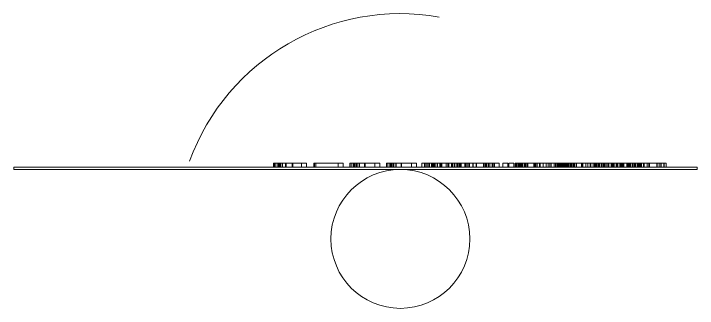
# Model space of a CAD drawing. Header units: metres. Extents: x -55 to 260, y -121 to 64.
# Drawn here: x 193.6757 to 193.9805, y 19.7126 to 19.8441 of the extents above; entities that cross this region are included whole.
import ezdxf

# ---------------------------------------------------------------- set-up
doc = ezdxf.new("R2010")
doc.units = ezdxf.units.M
doc.layers.add('0-1', color=7, linetype='Continuous', lineweight=5)
doc.layers.add('45ESTAC-1', color=253, linetype='Continuous', lineweight=5)

# ---------------------------------------------------------------- blocks, each defined once
blk = doc.blocks.new('Sign - SpeedLimit_Handicap - Handicap-V280-A1 _ A700')
at = {"layer": '45ESTAC-1'}
for p, q in [((1.5226, 0.26903), (1.5226, 0.26803)), ((1.5526, 0.26903), (1.5226, 0.26903)), ((1.5526, 0.26903), (1.5226, 0.26903)), ((1.5526, 0.26903), (1.7974, 0.26903)), ((1.8274, 0.26903), (1.7974, 0.26903)), ((1.8274, 0.26903), (1.7974, 0.26903)), ((1.8274, 0.26803), (1.8274, 0.26903)), ((1.5226, 0.26803), (1.5526, 0.26803)), ((1.5226, 0.26803), (1.5526, 0.26803)), ((1.55012, 0.26803), (1.5353, 0.26803)), ((1.55012, 0.26803), (1.5353, 0.26803)), ((1.53653, 0.26803), (1.53889, 0.26803)), ((1.53754, 0.26803), (1.53653, 0.26803)), ((1.53653, 0.26623), (1.53653, 0.26803)), ((1.53653, 0.26623), (1.53754, 0.26623)), ((1.53889, 0.26623), (1.53653, 0.26623)), ((1.53736, 0.26803), (1.54392, 0.26803)), ((1.53957, 0.26803), (1.53736, 0.26803)), ((1.53736, 0.26623), (1.53736, 0.26803)), ((1.53736, 0.26803), (1.53736, 0.26623)), ((1.53736, 0.26803), (1.54926, 0.26803)), ((1.53957, 0.26803), (1.53736, 0.26803)), ((1.53736, 0.26623), (1.53736, 0.26803)), ((1.53736, 0.26803), (1.53736, 0.26623)), ((1.53736, 0.26803), (1.53957, 0.26803)), ((1.53957, 0.26803), (1.53736, 0.26803)), ((1.53736, 0.26623), (1.53736, 0.26803)), ((1.53736, 0.26803), (1.53736, 0.26623)), ((1.53736, 0.26623), (1.53957, 0.26623)), ((1.54392, 0.26623), (1.53736, 0.26623)), ((1.53736, 0.26623), (1.53957, 0.26623)), ((1.54926, 0.26623), (1.53736, 0.26623)), ((1.53736, 0.26623), (1.53957, 0.26623)), ((1.53957, 0.26623), (1.53736, 0.26623)), ((1.54052, 0.26803), (1.53754, 0.26803)), ((1.53754, 0.26803), (1.53754, 0.26623)), ((1.53754, 0.26623), (1.54052, 0.26623)), ((1.53874, 0.26803), (1.54051, 0.26803)), ((1.54059, 0.26803), (1.53874, 0.26803)), ((1.53874, 0.26623), (1.53874, 0.26803)), ((1.53874, 0.26623), (1.54059, 0.26623)), ((1.54051, 0.26623), (1.53874, 0.26623)), ((1.53889, 0.26803), (1.54499, 0.26803)), ((1.53889, 0.26803), (1.53889, 0.26623)), ((1.54499, 0.26623), (1.53889, 0.26623)), ((1.54408, 0.26803), (1.53957, 0.26803)), ((1.53957, 0.26803), (1.54421, 0.26803)), ((1.54415, 0.26803), (1.53957, 0.26803)), ((1.53957, 0.26803), (1.53957, 0.26623)), ((1.53957, 0.26803), (1.53957, 0.26623)), ((1.53957, 0.26623), (1.53957, 0.26803)), ((1.53957, 0.26803), (1.53957, 0.26623)), ((1.54926, 0.26803), (1.53957, 0.26803)), ((1.53957, 0.26803), (1.54788, 0.26803)), ((1.54788, 0.26803), (1.53957, 0.26803)), ((1.53957, 0.26803), (1.53957, 0.26623)), ((1.53957, 0.26803), (1.53957, 0.26623)), ((1.53957, 0.26803), (1.53957, 0.26623)), ((1.53957, 0.26803), (1.53957, 0.26623)), ((1.53957, 0.26803), (1.54899, 0.26803)), ((1.54899, 0.26803), (1.53957, 0.26803)), ((1.53957, 0.26803), (1.53957, 0.26623)), ((1.53957, 0.26803), (1.53957, 0.26623)), ((1.53957, 0.26803), (1.53957, 0.26623)), ((1.53957, 0.26803), (1.53957, 0.26623)), ((1.53957, 0.26623), (1.54408, 0.26623)), ((1.53957, 0.26623), (1.54415, 0.26623)), ((1.54421, 0.26623), (1.53957, 0.26623)), ((1.53957, 0.26623), (1.54788, 0.26623)), ((1.54788, 0.26623), (1.53957, 0.26623)), ((1.53957, 0.26623), (1.54926, 0.26623)), ((1.53957, 0.26623), (1.54899, 0.26623)), ((1.54899, 0.26623), (1.53957, 0.26623)), ((1.54051, 0.26803), (1.54496, 0.26803)), ((1.54051, 0.26803), (1.54051, 0.26623)), ((1.54496, 0.26623), (1.54051, 0.26623)), ((1.54497, 0.26803), (1.54052, 0.26803)), ((1.54052, 0.26803), (1.54052, 0.26623)), ((1.54052, 0.26623), (1.54497, 0.26623)), ((1.545, 0.26803), (1.54059, 0.26803)), ((1.54059, 0.26803), (1.54059, 0.26623)), ((1.54059, 0.26623), (1.545, 0.26623)), ((1.54392, 0.26803), (1.54657, 0.26803)), ((1.54392, 0.26803), (1.54392, 0.26623)), ((1.54657, 0.26623), (1.54392, 0.26623)), ((1.54922, 0.26803), (1.54408, 0.26803)), ((1.54408, 0.26803), (1.54408, 0.26623)), ((1.54408, 0.26623), (1.54922, 0.26623)), ((1.54637, 0.26803), (1.54415, 0.26803)), ((1.54415, 0.26803), (1.54415, 0.26623)), ((1.54415, 0.26623), (1.54637, 0.26623)), ((1.54421, 0.26803), (1.54747, 0.26803)), ((1.54421, 0.26803), (1.54421, 0.26623)), ((1.54747, 0.26623), (1.54421, 0.26623)), ((1.54496, 0.26803), (1.54944, 0.26803)), ((1.54496, 0.26803), (1.54496, 0.26623)), ((1.54944, 0.26623), (1.54496, 0.26623)), ((1.54926, 0.26803), (1.54497, 0.26803)), ((1.54497, 0.26803), (1.54497, 0.26623)), ((1.54497, 0.26623), (1.54926, 0.26623)), ((1.54499, 0.26803), (1.54939, 0.26803)), ((1.54499, 0.26803), (1.54499, 0.26623)), ((1.54939, 0.26623), (1.54499, 0.26623)), ((1.54825, 0.26803), (1.545, 0.26803)), ((1.545, 0.26803), (1.545, 0.26623)), ((1.545, 0.26623), (1.54825, 0.26623)), ((1.54786, 0.26803), (1.54637, 0.26803)), ((1.54637, 0.26803), (1.54637, 0.26623)), ((1.54637, 0.26623), (1.54786, 0.26623)), ((1.54657, 0.26803), (1.54873, 0.26803)), ((1.54657, 0.26803), (1.54657, 0.26623)), ((1.54873, 0.26623), (1.54657, 0.26623)), ((1.54747, 0.26803), (1.54843, 0.26803)), ((1.54747, 0.26803), (1.54747, 0.26623)), ((1.54843, 0.26623), (1.54747, 0.26623)), ((1.54843, 0.26803), (1.54786, 0.26803)), ((1.54786, 0.26803), (1.54786, 0.26623)), ((1.54786, 0.26623), (1.54843, 0.26623)), ((1.54788, 0.26803), (1.54788, 0.26623)), ((1.54788, 0.26803), (1.54788, 0.26623)), ((1.55045, 0.26803), (1.54825, 0.26803)), ((1.54825, 0.26803), (1.54825, 0.26623)), ((1.54825, 0.26623), (1.55045, 0.26623)), ((1.54843, 0.26803), (1.54843, 0.26623)), ((1.54873, 0.26803), (1.55012, 0.26803)), ((1.54873, 0.26803), (1.54873, 0.26623)), ((1.55012, 0.26623), (1.54873, 0.26623)), ((1.54899, 0.26803), (1.5512, 0.26803)), ((1.5512, 0.26803), (1.54899, 0.26803)), ((1.54899, 0.26803), (1.54899, 0.26623)), ((1.54899, 0.26803), (1.54899, 0.26623)), ((1.54899, 0.26803), (1.54899, 0.26623)), ((1.54899, 0.26803), (1.54899, 0.26623)), ((1.54899, 0.26623), (1.5512, 0.26623)), ((1.5512, 0.26623), (1.54899, 0.26623)), ((1.55065, 0.26803), (1.54922, 0.26803)), ((1.54922, 0.26803), (1.54922, 0.26623)), ((1.54922, 0.26623), (1.55065, 0.26623)), ((1.54926, 0.26803), (1.54926, 0.26623)), ((1.54926, 0.26803), (1.54926, 0.26623)), ((1.55233, 0.26803), (1.54926, 0.26803)), ((1.54926, 0.26803), (1.54926, 0.26623)), ((1.54926, 0.26623), (1.55233, 0.26623)), ((1.54939, 0.26803), (1.55239, 0.26803)), ((1.54939, 0.26803), (1.54939, 0.26623)), ((1.55239, 0.26623), (1.54939, 0.26623)), ((1.54944, 0.26803), (1.5512, 0.26803)), ((1.54944, 0.26803), (1.54944, 0.26623)), ((1.5512, 0.26623), (1.54944, 0.26623)), ((1.55012, 0.26803), (1.55065, 0.26803)), ((1.55012, 0.26803), (1.55012, 0.26623)), ((1.55065, 0.26623), (1.55012, 0.26623)), ((1.5512, 0.26803), (1.55045, 0.26803)), ((1.55045, 0.26803), (1.55045, 0.26623)), ((1.55045, 0.26623), (1.5512, 0.26623)), ((1.55065, 0.26803), (1.55065, 0.26623)), ((1.5512, 0.26803), (1.5512, 0.26623)), ((1.5512, 0.26803), (1.5512, 0.26623)), ((1.5512, 0.26803), (1.5512, 0.26623)), ((1.55249, 0.26803), (1.55148, 0.26803)), ((1.55148, 0.26623), (1.55148, 0.26803)), ((1.55148, 0.26623), (1.55249, 0.26623)), ((1.55384, 0.26623), (1.55148, 0.26623)), ((1.55163, 0.26623), (1.55163, 0.26803)), ((1.55163, 0.26623), (1.55397, 0.26623)), ((1.55871, 0.26623), (1.55163, 0.26623)), ((1.55233, 0.26803), (1.55233, 0.26623)), ((1.55233, 0.26623), (1.55342, 0.26623)), ((1.55239, 0.26803), (1.55239, 0.26623)), ((1.55342, 0.26623), (1.55239, 0.26623)), ((1.55249, 0.26803), (1.55249, 0.26623)), ((1.55249, 0.26623), (1.55547, 0.26623)), ((1.7974, 0.26803), (1.5526, 0.26803)), ((1.55302, 0.26623), (1.55302, 0.26803)), ((1.55302, 0.26623), (1.55536, 0.26623)), ((1.56009, 0.26623), (1.55302, 0.26623)), ((1.55342, 0.26803), (1.55342, 0.26623)), ((1.5537, 0.26623), (1.5537, 0.26803)), ((1.5537, 0.26623), (1.55554, 0.26623)), ((1.55547, 0.26623), (1.5537, 0.26623)), ((1.55384, 0.26803), (1.55384, 0.26623)), ((1.55994, 0.26623), (1.55384, 0.26623)), ((1.55397, 0.26803), (1.55397, 0.26623)), ((1.55397, 0.26623), (1.556, 0.26623)), ((1.55536, 0.26803), (1.55536, 0.26623)), ((1.55536, 0.26623), (1.55738, 0.26623)), ((1.55547, 0.26803), (1.55547, 0.26623)), ((1.55547, 0.26803), (1.55547, 0.26623)), ((1.55547, 0.26623), (1.55993, 0.26623)), ((1.55991, 0.26623), (1.55547, 0.26623)), ((1.55554, 0.26803), (1.55554, 0.26623)), ((1.55554, 0.26623), (1.55995, 0.26623)), ((1.556, 0.26803), (1.556, 0.26623)), ((1.556, 0.26623), (1.5633, 0.26623)), ((1.55646, 0.26623), (1.55646, 0.26803)), ((1.55646, 0.26803), (1.55646, 0.26623)), ((1.55646, 0.26623), (1.55868, 0.26623)), ((1.55884, 0.26623), (1.55646, 0.26623)), ((1.55681, 0.26623), (1.55681, 0.26803)), ((1.55681, 0.26623), (1.55855, 0.26623)), ((1.56249, 0.26623), (1.55681, 0.26623)), ((1.55738, 0.26803), (1.55738, 0.26623)), ((1.55738, 0.26623), (1.56468, 0.26623)), ((1.5582, 0.26623), (1.5582, 0.26803)), ((1.5582, 0.26623), (1.55993, 0.26623)), ((1.56387, 0.26623), (1.5582, 0.26623)), ((1.55855, 0.26623), (1.55965, 0.26623)), ((1.55868, 0.26803), (1.55868, 0.26623)), ((1.55868, 0.26803), (1.55868, 0.26623)), ((1.55868, 0.26623), (1.56794, 0.26623)), ((1.55871, 0.26803), (1.55871, 0.26623)), ((1.56059, 0.26623), (1.55871, 0.26623)), ((1.55884, 0.26803), (1.55884, 0.26623)), ((1.5681, 0.26623), (1.55884, 0.26623)), ((1.55965, 0.26803), (1.55965, 0.26623)), ((1.55965, 0.26623), (1.56089, 0.26623)), ((1.55991, 0.26803), (1.55991, 0.26623)), ((1.5644, 0.26623), (1.55991, 0.26623)), ((1.55993, 0.26803), (1.55993, 0.26623)), ((1.55993, 0.26623), (1.56422, 0.26623)), ((1.55993, 0.26623), (1.56103, 0.26623)), ((1.55994, 0.26803), (1.55994, 0.26623)), ((1.56435, 0.26623), (1.55994, 0.26623)), ((1.55995, 0.26803), (1.55995, 0.26623)), ((1.55995, 0.26623), (1.5632, 0.26623)), ((1.56009, 0.26803), (1.56009, 0.26623)), ((1.56198, 0.26623), (1.56009, 0.26623)), ((1.56059, 0.26803), (1.56059, 0.26623)), ((1.56767, 0.26623), (1.56059, 0.26623)), ((1.56089, 0.26623), (1.56249, 0.26623)), ((1.56103, 0.26803), (1.56103, 0.26623)), ((1.56103, 0.26623), (1.56228, 0.26623)), ((1.56198, 0.26803), (1.56198, 0.26623)), ((1.56905, 0.26623), (1.56198, 0.26623)), ((1.56228, 0.26623), (1.56387, 0.26623)), ((1.56249, 0.26803), (1.56249, 0.26623)), ((1.5632, 0.26803), (1.5632, 0.26623)), ((1.5632, 0.26623), (1.5654, 0.26623)), ((1.5633, 0.26803), (1.5633, 0.26623)), ((1.5633, 0.26623), (1.56533, 0.26623)), ((1.56387, 0.26803), (1.56387, 0.26623)), ((1.56422, 0.26803), (1.56422, 0.26623)), ((1.56422, 0.26623), (1.56729, 0.26623)), ((1.56435, 0.26803), (1.56435, 0.26623)), ((1.56734, 0.26623), (1.56435, 0.26623)), ((1.5644, 0.26803), (1.5644, 0.26623)), ((1.56616, 0.26623), (1.5644, 0.26623)), ((1.56468, 0.26803), (1.56468, 0.26623)), ((1.56468, 0.26623), (1.56671, 0.26623)), ((1.56533, 0.26803), (1.56533, 0.26623)), ((1.56533, 0.26623), (1.56767, 0.26623)), ((1.5654, 0.26803), (1.5654, 0.26623)), ((1.5654, 0.26623), (1.56616, 0.26623)), ((1.56616, 0.26803), (1.56616, 0.26623)), ((1.56671, 0.26803), (1.56671, 0.26623)), ((1.56671, 0.26623), (1.56905, 0.26623)), ((1.56729, 0.26803), (1.56729, 0.26623)), ((1.56729, 0.26623), (1.56837, 0.26623)), ((1.56734, 0.26803), (1.56734, 0.26623)), ((1.56837, 0.26623), (1.56734, 0.26623)), ((1.56767, 0.26803), (1.56767, 0.26623)), ((1.56794, 0.26803), (1.56794, 0.26623)), ((1.56794, 0.26623), (1.57031, 0.26623)), ((1.5681, 0.26803), (1.5681, 0.26623)), ((1.5681, 0.26803), (1.5681, 0.26623)), ((1.57031, 0.26623), (1.5681, 0.26623)), ((1.56837, 0.26803), (1.56837, 0.26623)), ((1.56905, 0.26803), (1.56905, 0.26623)), ((1.57003, 0.26623), (1.57003, 0.26803)), ((1.57003, 0.26803), (1.57003, 0.26623)), ((1.57003, 0.26623), (1.57225, 0.26623)), ((1.57767, 0.26623), (1.57003, 0.26623)), ((1.57031, 0.26803), (1.57031, 0.26623)), ((1.57031, 0.26803), (1.57031, 0.26623)), ((1.57142, 0.26623), (1.57142, 0.26803)), ((1.57142, 0.26803), (1.57142, 0.26623)), ((1.57142, 0.26623), (1.57142, 0.26803)), ((1.57142, 0.26803), (1.57142, 0.26623)), ((1.57142, 0.26623), (1.57363, 0.26623)), ((1.57906, 0.26623), (1.57142, 0.26623)), ((1.57142, 0.26623), (1.57363, 0.26623)), ((1.57379, 0.26623), (1.57142, 0.26623)), ((1.57225, 0.26803), (1.57225, 0.26623)), ((1.57225, 0.26803), (1.57225, 0.26623)), ((1.57225, 0.26623), (1.57225, 0.26803)), ((1.57225, 0.26803), (1.57225, 0.26623)), ((1.57225, 0.26623), (1.57726, 0.26623)), ((1.57225, 0.26623), (1.57777, 0.26623)), ((1.57721, 0.26623), (1.57225, 0.26623)), ((1.57363, 0.26803), (1.57363, 0.26623)), ((1.57363, 0.26803), (1.57363, 0.26623)), ((1.57363, 0.26623), (1.57363, 0.26803)), ((1.57363, 0.26803), (1.57363, 0.26623)), ((1.57363, 0.26803), (1.57363, 0.26623)), ((1.57363, 0.26803), (1.57363, 0.26623)), ((1.57363, 0.26623), (1.57865, 0.26623)), ((1.57363, 0.26623), (1.57915, 0.26623)), ((1.57859, 0.26623), (1.57363, 0.26623)), ((1.57363, 0.26623), (1.58289, 0.26623)), ((1.57379, 0.26803), (1.57379, 0.26623)), ((1.58305, 0.26623), (1.57379, 0.26623)), ((1.57419, 0.26623), (1.57419, 0.26803)), ((1.57419, 0.26803), (1.57419, 0.26623)), ((1.57419, 0.26623), (1.58526, 0.26623)), ((1.5764, 0.26623), (1.57419, 0.26623)), ((1.5764, 0.26803), (1.5764, 0.26623)), ((1.5764, 0.26803), (1.5764, 0.26623)), ((1.58526, 0.26623), (1.5764, 0.26623)), ((1.57721, 0.26803), (1.57721, 0.26623)), ((1.57974, 0.26623), (1.57721, 0.26623)), ((1.57726, 0.26803), (1.57726, 0.26623)), ((1.57726, 0.26623), (1.57843, 0.26623)), ((1.57767, 0.26803), (1.57767, 0.26623)), ((1.58122, 0.26623), (1.57767, 0.26623)), ((1.57777, 0.26803), (1.57777, 0.26623)), ((1.57777, 0.26623), (1.58073, 0.26623)), ((1.57843, 0.26803), (1.57843, 0.26623)), ((1.57843, 0.26623), (1.5801, 0.26623)), ((1.57859, 0.26803), (1.57859, 0.26623)), ((1.58112, 0.26623), (1.57859, 0.26623)), ((1.57865, 0.26803), (1.57865, 0.26623)), ((1.57865, 0.26623), (1.57982, 0.26623)), ((1.57897, 0.26803), (1.57897, 0.26623)), ((1.58202, 0.26623), (1.57897, 0.26623)), ((1.57897, 0.26623), (1.58268, 0.26623)), ((1.57906, 0.26803), (1.57906, 0.26623)), ((1.5826, 0.26623), (1.57906, 0.26623)), ((1.57915, 0.26803), (1.57915, 0.26623)), ((1.57915, 0.26623), (1.58211, 0.26623)), ((1.57974, 0.26803), (1.57974, 0.26623)), ((1.58117, 0.26623), (1.57974, 0.26623)), ((1.57982, 0.26803), (1.57982, 0.26623)), ((1.57982, 0.26623), (1.58148, 0.26623)), ((1.5801, 0.26803), (1.5801, 0.26623)), ((1.5801, 0.26623), (1.5824, 0.26623)), ((1.58035, 0.26803), (1.58035, 0.26623)), ((1.58341, 0.26623), (1.58035, 0.26623)), ((1.58035, 0.26623), (1.58406, 0.26623)), ((1.58073, 0.26803), (1.58073, 0.26623)), ((1.58073, 0.26623), (1.58117, 0.26623)), ((1.58112, 0.26803), (1.58112, 0.26623)), ((1.58256, 0.26623), (1.58112, 0.26623)), ((1.58117, 0.26803), (1.58117, 0.26623)), ((1.58122, 0.26803), (1.58122, 0.26623)), ((1.58315, 0.26623), (1.58122, 0.26623)), ((1.58148, 0.26803), (1.58148, 0.26623)), ((1.58148, 0.26623), (1.58379, 0.26623)), ((1.58202, 0.26803), (1.58202, 0.26623)), ((1.58498, 0.26623), (1.58202, 0.26623)), ((1.58211, 0.26803), (1.58211, 0.26623)), ((1.58211, 0.26623), (1.58256, 0.26623)), ((1.5824, 0.26803), (1.5824, 0.26623)), ((1.5824, 0.26623), (1.58498, 0.26623)), ((1.58256, 0.26803), (1.58256, 0.26623)), ((1.5826, 0.26803), (1.5826, 0.26623)), ((1.58454, 0.26623), (1.5826, 0.26623)), ((1.58268, 0.26803), (1.58268, 0.26623)), ((1.58268, 0.26623), (1.58388, 0.26623)), ((1.58289, 0.26803), (1.58289, 0.26623)), ((1.58289, 0.26623), (1.58526, 0.26623)), ((1.58305, 0.26803), (1.58305, 0.26623)), ((1.58305, 0.26803), (1.58305, 0.26623)), ((1.58526, 0.26623), (1.58305, 0.26623)), ((1.58315, 0.26803), (1.58315, 0.26623)), ((1.58388, 0.26623), (1.58315, 0.26623)), ((1.58341, 0.26803), (1.58341, 0.26623)), ((1.58636, 0.26623), (1.58341, 0.26623)), ((1.58379, 0.26803), (1.58379, 0.26623)), ((1.58379, 0.26623), (1.58636, 0.26623)), ((1.58388, 0.26803), (1.58388, 0.26623)), ((1.58406, 0.26803), (1.58406, 0.26623)), ((1.58406, 0.26623), (1.58526, 0.26623)), ((1.58454, 0.26803), (1.58454, 0.26623)), ((1.58526, 0.26623), (1.58454, 0.26623)), ((1.58498, 0.26803), (1.58498, 0.26623)), ((1.58526, 0.26803), (1.58526, 0.26623)), ((1.58526, 0.26803), (1.58526, 0.26623)), ((1.58526, 0.26803), (1.58526, 0.26623)), ((1.58526, 0.26803), (1.58526, 0.26623)), ((1.58526, 0.26803), (1.58526, 0.26623)), ((1.58582, 0.26803), (1.58582, 0.26623)), ((1.58843, 0.26623), (1.58582, 0.26623)), ((1.58582, 0.26623), (1.59274, 0.26623)), ((1.58636, 0.26803), (1.58636, 0.26623)), ((1.58776, 0.26623), (1.58776, 0.26803)), ((1.58776, 0.26803), (1.58776, 0.26623)), ((1.58776, 0.26623), (1.58997, 0.26623)), ((1.58997, 0.26623), (1.58776, 0.26623)), ((1.58843, 0.26803), (1.58843, 0.26623)), ((1.59213, 0.26623), (1.58843, 0.26623)), ((1.58914, 0.26623), (1.58914, 0.26803)), ((1.58914, 0.26803), (1.58914, 0.26623)), ((1.58914, 0.26623), (1.59555, 0.26623)), ((1.59526, 0.26623), (1.58914, 0.26623)), ((1.58997, 0.26803), (1.58997, 0.26623)), ((1.58997, 0.26803), (1.58997, 0.26623)), ((1.58997, 0.26803), (1.58997, 0.26623)), ((1.58997, 0.26803), (1.58997, 0.26623)), ((1.58997, 0.26623), (1.59296, 0.26623)), ((1.59906, 0.26623), (1.58997, 0.26623)), ((1.59136, 0.26623), (1.59136, 0.26803)), ((1.59136, 0.26803), (1.59136, 0.26623)), ((1.59136, 0.26623), (1.59522, 0.26623)), ((1.59528, 0.26623), (1.59136, 0.26623)), ((1.59402, 0.26623), (1.59213, 0.26623)), ((1.59274, 0.26623), (1.59274, 0.26803)), ((1.59274, 0.26803), (1.59274, 0.26623)), ((1.59274, 0.26623), (1.59496, 0.26623)), ((1.59296, 0.26803), (1.59296, 0.26623)), ((1.59296, 0.26623), (1.59972, 0.26623)), ((1.59402, 0.26803), (1.59402, 0.26623)), ((1.59591, 0.26623), (1.59402, 0.26623)), ((1.59453, 0.26803), (1.59453, 0.26623)), ((1.60243, 0.26623), (1.59453, 0.26623)), ((1.59453, 0.26623), (1.60216, 0.26623)), ((1.59496, 0.26803), (1.59496, 0.26623)), ((1.59496, 0.26803), (1.59496, 0.26623)), ((1.59496, 0.26623), (1.60188, 0.26623)), ((1.59522, 0.26803), (1.59522, 0.26623)), ((1.59522, 0.26623), (1.59836, 0.26623)), ((1.59526, 0.26803), (1.59526, 0.26623)), ((1.59842, 0.26623), (1.59526, 0.26623)), ((1.59528, 0.26803), (1.59528, 0.26623)), ((1.59813, 0.26623), (1.59528, 0.26623)), ((1.59555, 0.26803), (1.59555, 0.26623)), ((1.59555, 0.26623), (1.5984, 0.26623)), ((1.59927, 0.26623), (1.59591, 0.26623)), ((1.59813, 0.26803), (1.59813, 0.26623)), ((1.59977, 0.26623), (1.59813, 0.26623)), ((1.59836, 0.26803), (1.59836, 0.26623)), ((1.59836, 0.26623), (1.60066, 0.26623)), ((1.5984, 0.26803), (1.5984, 0.26623)), ((1.5984, 0.26623), (1.60052, 0.26623)), ((1.59842, 0.26803), (1.59842, 0.26623)), ((1.60102, 0.26623), (1.59842, 0.26623)), ((1.59906, 0.26803), (1.59906, 0.26623)), ((1.60216, 0.26623), (1.59906, 0.26623)), ((1.59927, 0.26803), (1.59927, 0.26623)), ((1.60188, 0.26623), (1.59927, 0.26623)), ((1.59972, 0.26803), (1.59972, 0.26623)), ((1.59972, 0.26623), (1.60243, 0.26623)), ((1.59977, 0.26803), (1.59977, 0.26623)), ((1.60112, 0.26623), (1.59977, 0.26623)), ((1.60052, 0.26803), (1.60052, 0.26623)), ((1.60052, 0.26623), (1.60214, 0.26623)), ((1.60066, 0.26803), (1.60066, 0.26623)), ((1.60066, 0.26623), (1.6016, 0.26623)), ((1.60102, 0.26803), (1.60102, 0.26623)), ((1.60312, 0.26623), (1.60102, 0.26623)), ((1.60112, 0.26803), (1.60112, 0.26623)), ((1.6016, 0.26623), (1.60112, 0.26623)), ((1.6016, 0.26803), (1.6016, 0.26623)), ((1.60188, 0.26803), (1.60188, 0.26623)), ((1.60214, 0.26803), (1.60214, 0.26623)), ((1.60214, 0.26623), (1.60335, 0.26623)), ((1.60216, 0.26803), (1.60216, 0.26623)), ((1.60243, 0.26803), (1.60243, 0.26623)), ((1.60312, 0.26803), (1.60312, 0.26623)), ((1.60382, 0.26623), (1.60312, 0.26623)), ((1.60335, 0.26803), (1.60335, 0.26623)), ((1.60335, 0.26623), (1.60382, 0.26623)), ((1.60382, 0.26803), (1.60382, 0.26623)), ((1.60437, 0.26623), (1.60437, 0.26803)), ((1.60437, 0.26803), (1.60437, 0.26623)), ((1.60437, 0.26623), (1.60659, 0.26623)), ((1.60659, 0.26623), (1.60437, 0.26623)), ((1.60659, 0.26803), (1.60659, 0.26623)), ((1.60659, 0.26803), (1.60659, 0.26623)), ((1.60714, 0.26623), (1.60714, 0.26803)), ((1.60714, 0.26803), (1.60714, 0.26623)), ((1.60714, 0.26623), (1.60936, 0.26623)), ((1.60936, 0.26623), (1.60714, 0.26623)), ((1.60936, 0.26803), (1.60936, 0.26623)), ((1.60936, 0.26803), (1.60936, 0.26623)), ((1.61102, 0.26623), (1.61102, 0.26803)), ((1.61102, 0.26803), (1.61102, 0.26623)), ((1.61102, 0.26623), (1.61323, 0.26623)), ((1.61339, 0.26623), (1.61102, 0.26623)), ((1.61296, 0.26803), (1.61296, 0.26623)), ((1.61401, 0.26623), (1.61296, 0.26623)), ((1.61296, 0.26623), (1.61388, 0.26623)), ((1.61323, 0.26803), (1.61323, 0.26623)), ((1.61323, 0.26803), (1.61323, 0.26623)), ((1.61323, 0.26623), (1.62249, 0.26623)), ((1.61339, 0.26803), (1.61339, 0.26623)), ((1.62265, 0.26623), (1.61339, 0.26623)), ((1.61388, 0.26803), (1.61388, 0.26623)), ((1.61388, 0.26623), (1.61659, 0.26623)), ((1.61401, 0.26803), (1.61401, 0.26623)), ((1.61699, 0.26623), (1.61401, 0.26623)), ((1.61517, 0.26803), (1.61517, 0.26623)), ((1.61584, 0.26623), (1.61517, 0.26623)), ((1.61517, 0.26623), (1.61574, 0.26623)), ((1.61574, 0.26803), (1.61574, 0.26623)), ((1.61574, 0.26623), (1.61769, 0.26623)), ((1.61584, 0.26803), (1.61584, 0.26623)), ((1.61792, 0.26623), (1.61584, 0.26623)), ((1.61659, 0.26803), (1.61659, 0.26623)), ((1.61659, 0.26623), (1.6212, 0.26623)), ((1.61699, 0.26803), (1.61699, 0.26623)), ((1.62125, 0.26623), (1.61699, 0.26623)), ((1.61769, 0.26803), (1.61769, 0.26623)), ((1.61769, 0.26623), (1.62116, 0.26623)), ((1.61792, 0.26803), (1.61792, 0.26623)), ((1.62098, 0.26623), (1.61792, 0.26623)), ((1.62098, 0.26803), (1.62098, 0.26623)), ((1.62437, 0.26623), (1.62098, 0.26623)), ((1.62116, 0.26803), (1.62116, 0.26623)), ((1.62116, 0.26623), (1.62415, 0.26623)), ((1.6212, 0.26803), (1.6212, 0.26623)), ((1.6212, 0.26623), (1.62584, 0.26623)), ((1.62125, 0.26803), (1.62125, 0.26623)), ((1.62568, 0.26623), (1.62125, 0.26623)), ((1.62249, 0.26803), (1.62249, 0.26623)), ((1.62249, 0.26623), (1.62486, 0.26623)), ((1.62265, 0.26803), (1.62265, 0.26623)), ((1.62265, 0.26803), (1.62265, 0.26623)), ((1.62486, 0.26623), (1.62265, 0.26623)), ((1.62415, 0.26803), (1.62415, 0.26623)), ((1.62415, 0.26623), (1.62597, 0.26623)), ((1.62437, 0.26803), (1.62437, 0.26623)), ((1.62625, 0.26623), (1.62437, 0.26623)), ((1.62486, 0.26803), (1.62486, 0.26623)), ((1.62486, 0.26803), (1.62486, 0.26623)), ((1.62568, 0.26803), (1.62568, 0.26623)), ((1.62819, 0.26623), (1.62568, 0.26623)), ((1.62584, 0.26803), (1.62584, 0.26623)), ((1.62584, 0.26623), (1.62846, 0.26623)), ((1.62597, 0.26803), (1.62597, 0.26623)), ((1.62597, 0.26623), (1.62819, 0.26623)), ((1.62625, 0.26623), (1.62625, 0.26803)), ((1.62846, 0.26623), (1.62625, 0.26623)), ((1.62791, 0.26803), (1.62791, 0.26623)), ((1.62899, 0.26623), (1.62791, 0.26623)), ((1.62791, 0.26623), (1.62899, 0.26623)), ((1.62819, 0.26803), (1.62819, 0.26623)), ((1.62846, 0.26803), (1.62846, 0.26623)), ((1.62899, 0.26803), (1.62899, 0.26623)), ((1.62899, 0.26803), (1.62899, 0.26623)), ((1.63209, 0.26623), (1.62899, 0.26623)), ((1.62899, 0.26623), (1.6322, 0.26623)), ((1.62945, 0.26623), (1.62945, 0.26803)), ((1.62945, 0.26623), (1.63179, 0.26623)), ((1.63652, 0.26623), (1.62945, 0.26623)), ((1.63013, 0.26803), (1.63013, 0.26623)), ((1.63096, 0.26623), (1.63013, 0.26623)), ((1.63013, 0.26623), (1.63082, 0.26623)), ((1.63082, 0.26803), (1.63082, 0.26623)), ((1.63082, 0.26623), (1.63196, 0.26623)), ((1.63096, 0.26803), (1.63096, 0.26623)), ((1.63338, 0.26623), (1.63096, 0.26623)), ((1.63179, 0.26803), (1.63179, 0.26623)), ((1.63179, 0.26623), (1.63381, 0.26623)), ((1.63196, 0.26803), (1.63196, 0.26623)), ((1.63196, 0.26623), (1.63389, 0.26623)), ((1.63209, 0.26803), (1.63209, 0.26623)), ((1.63676, 0.26623), (1.63209, 0.26623)), ((1.6322, 0.26803), (1.6322, 0.26623)), ((1.6322, 0.26623), (1.63694, 0.26623)), ((1.63338, 0.26803), (1.63338, 0.26623)), ((1.63676, 0.26623), (1.63338, 0.26623)), ((1.63381, 0.26803), (1.63381, 0.26623)), ((1.63381, 0.26623), (1.64111, 0.26623)), ((1.63389, 0.26803), (1.63389, 0.26623)), ((1.63389, 0.26623), (1.63672, 0.26623)), ((1.63463, 0.26623), (1.63463, 0.26803)), ((1.63463, 0.26623), (1.63636, 0.26623)), ((1.6403, 0.26623), (1.63463, 0.26623)), ((1.63636, 0.26623), (1.63746, 0.26623)), ((1.63652, 0.26803), (1.63652, 0.26623)), ((1.63841, 0.26623), (1.63652, 0.26623)), ((1.63672, 0.26803), (1.63672, 0.26623)), ((1.63672, 0.26623), (1.63921, 0.26623)), ((1.63676, 0.26803), (1.63676, 0.26623)), ((1.63676, 0.26803), (1.63676, 0.26623)), ((1.63979, 0.26623), (1.63676, 0.26623)), ((1.64022, 0.26623), (1.63676, 0.26623)), ((1.63694, 0.26803), (1.63694, 0.26623)), ((1.63694, 0.26623), (1.64069, 0.26623)), ((1.63705, 0.26623), (1.63705, 0.26803)), ((1.63705, 0.26803), (1.63705, 0.26623)), ((1.63705, 0.26623), (1.64203, 0.26623)), ((1.64425, 0.26623), (1.63705, 0.26623)), ((1.63746, 0.26803), (1.63746, 0.26623)), ((1.63746, 0.26623), (1.63871, 0.26623)), ((1.63841, 0.26803), (1.63841, 0.26623)), ((1.64548, 0.26623), (1.63841, 0.26623)), ((1.63871, 0.26623), (1.6403, 0.26623)), ((1.63921, 0.26803), (1.63921, 0.26623)), ((1.63921, 0.26623), (1.64094, 0.26623)), ((1.63979, 0.26803), (1.63979, 0.26623)), ((1.64203, 0.26623), (1.63979, 0.26623)), ((1.64022, 0.26803), (1.64022, 0.26623)), ((1.64265, 0.26623), (1.64022, 0.26623)), ((1.6403, 0.26803), (1.6403, 0.26623)), ((1.64069, 0.26803), (1.64069, 0.26623)), ((1.64069, 0.26623), (1.64425, 0.26623)), ((1.64094, 0.26803), (1.64094, 0.26623)), ((1.64094, 0.26623), (1.64195, 0.26623)), ((1.64111, 0.26803), (1.64111, 0.26623)), ((1.64111, 0.26623), (1.64314, 0.26623)), ((1.64195, 0.26803), (1.64195, 0.26623)), ((1.64195, 0.26623), (1.64399, 0.26623)), ((1.64203, 0.26803), (1.64203, 0.26623)), ((1.64203, 0.26803), (1.64203, 0.26623)), ((1.64265, 0.26803), (1.64265, 0.26623)), ((1.64399, 0.26623), (1.64265, 0.26623)), ((1.64314, 0.26803), (1.64314, 0.26623)), ((1.64314, 0.26623), (1.64548, 0.26623)), ((1.64399, 0.26803), (1.64399, 0.26623)), ((1.64425, 0.26803), (1.64425, 0.26623)), ((1.64425, 0.26803), (1.64425, 0.26623)), ((1.64548, 0.26803), (1.64548, 0.26623)), ((1.64785, 0.26623), (1.64785, 0.26803)), ((1.64785, 0.26803), (1.64785, 0.26623)), ((1.64785, 0.26623), (1.65006, 0.26623)), ((1.65442, 0.26623), (1.64785, 0.26623)), ((1.65006, 0.26803), (1.65006, 0.26623)), ((1.65006, 0.26803), (1.65006, 0.26623)), ((1.65006, 0.26623), (1.65006, 0.26803)), ((1.65006, 0.26803), (1.65006, 0.26623)), ((1.65006, 0.26623), (1.65457, 0.26623)), ((1.65006, 0.26623), (1.65465, 0.26623)), ((1.6547, 0.26623), (1.65006, 0.26623)), ((1.65442, 0.26803), (1.65442, 0.26623)), ((1.65707, 0.26623), (1.65442, 0.26623)), ((1.65457, 0.26803), (1.65457, 0.26623)), ((1.65457, 0.26623), (1.65972, 0.26623)), ((1.65465, 0.26803), (1.65465, 0.26623)), ((1.65465, 0.26623), (1.65686, 0.26623)), ((1.6547, 0.26803), (1.6547, 0.26623)), ((1.65796, 0.26623), (1.6547, 0.26623)), ((1.65686, 0.26803), (1.65686, 0.26623)), ((1.65686, 0.26623), (1.65836, 0.26623)), ((1.65707, 0.26803), (1.65707, 0.26623)), ((1.65922, 0.26623), (1.65707, 0.26623)), ((1.65796, 0.26803), (1.65796, 0.26623)), ((1.65893, 0.26623), (1.65796, 0.26623)), ((1.65836, 0.26803), (1.65836, 0.26623)), ((1.65836, 0.26623), (1.65893, 0.26623)), ((1.65893, 0.26803), (1.65893, 0.26623)), ((1.65922, 0.26803), (1.65922, 0.26623)), ((1.66061, 0.26623), (1.65922, 0.26623)), ((1.65972, 0.26803), (1.65972, 0.26623)), ((1.65972, 0.26623), (1.66114, 0.26623)), ((1.66061, 0.26803), (1.66061, 0.26623)), ((1.66114, 0.26623), (1.66061, 0.26623)), ((1.66114, 0.26803), (1.66114, 0.26623)), ((1.66419, 0.26623), (1.66419, 0.26803)), ((1.66419, 0.26803), (1.66419, 0.26623)), ((1.66419, 0.26623), (1.6664, 0.26623)), ((1.67076, 0.26623), (1.66419, 0.26623)), ((1.6664, 0.26803), (1.6664, 0.26623)), ((1.6664, 0.26803), (1.6664, 0.26623)), ((1.6664, 0.26623), (1.6664, 0.26803)), ((1.6664, 0.26803), (1.6664, 0.26623)), ((1.6664, 0.26623), (1.67091, 0.26623)), ((1.6664, 0.26623), (1.67099, 0.26623)), ((1.67104, 0.26623), (1.6664, 0.26623)), ((1.67076, 0.26803), (1.67076, 0.26623)), ((1.6734, 0.26623), (1.67076, 0.26623)), ((1.67091, 0.26803), (1.67091, 0.26623)), ((1.67091, 0.26623), (1.67605, 0.26623)), ((1.67099, 0.26803), (1.67099, 0.26623)), ((1.67099, 0.26623), (1.6732, 0.26623)), ((1.67104, 0.26803), (1.67104, 0.26623)), ((1.6743, 0.26623), (1.67104, 0.26623)), ((1.6732, 0.26803), (1.6732, 0.26623)), ((1.6732, 0.26623), (1.6747, 0.26623)), ((1.6734, 0.26803), (1.6734, 0.26623)), ((1.67556, 0.26623), (1.6734, 0.26623)), ((1.6743, 0.26803), (1.6743, 0.26623)), ((1.67526, 0.26623), (1.6743, 0.26623)), ((1.6747, 0.26803), (1.6747, 0.26623)), ((1.6747, 0.26623), (1.67526, 0.26623)), ((1.67526, 0.26803), (1.67526, 0.26623)), ((1.67556, 0.26803), (1.67556, 0.26623)), ((1.67695, 0.26623), (1.67556, 0.26623)), ((1.67605, 0.26803), (1.67605, 0.26623)), ((1.67605, 0.26623), (1.67748, 0.26623)), ((1.67695, 0.26803), (1.67695, 0.26623)), ((1.67748, 0.26623), (1.67695, 0.26623)), ((1.67748, 0.26803), (1.67748, 0.26623)), ((1.68053, 0.26623), (1.68053, 0.26803)), ((1.68053, 0.26803), (1.68053, 0.26623)), ((1.68053, 0.26623), (1.69354, 0.26623)), ((1.69326, 0.26623), (1.68053, 0.26623)), ((1.68274, 0.26803), (1.68274, 0.26623)), ((1.68274, 0.26803), (1.68274, 0.26623)), ((1.68274, 0.26803), (1.68274, 0.26623)), ((1.68274, 0.26803), (1.68274, 0.26623)), ((1.69354, 0.26623), (1.68274, 0.26623)), ((1.68274, 0.26623), (1.69271, 0.26623)), ((1.69271, 0.26623), (1.68274, 0.26623)), ((1.68274, 0.26623), (1.69326, 0.26623)), ((1.69271, 0.26803), (1.69271, 0.26623)), ((1.69271, 0.26803), (1.69271, 0.26623)), ((1.69326, 0.26803), (1.69326, 0.26623)), ((1.69326, 0.26803), (1.69326, 0.26623)), ((1.69354, 0.26803), (1.69354, 0.26623)), ((1.69354, 0.26803), (1.69354, 0.26623)), ((1.69686, 0.26623), (1.69686, 0.26803)), ((1.69686, 0.26803), (1.69686, 0.26623)), ((1.69686, 0.26623), (1.70327, 0.26623)), ((1.70298, 0.26623), (1.69686, 0.26623)), ((1.69908, 0.26623), (1.69908, 0.26803)), ((1.69908, 0.26803), (1.69908, 0.26623)), ((1.69908, 0.26623), (1.70294, 0.26623)), ((1.703, 0.26623), (1.69908, 0.26623)), ((1.70294, 0.26803), (1.70294, 0.26623)), ((1.70294, 0.26623), (1.70608, 0.26623)), ((1.70298, 0.26803), (1.70298, 0.26623)), ((1.70614, 0.26623), (1.70298, 0.26623)), ((1.703, 0.26803), (1.703, 0.26623)), ((1.70585, 0.26623), (1.703, 0.26623)), ((1.70327, 0.26803), (1.70327, 0.26623)), ((1.70327, 0.26623), (1.70612, 0.26623)), ((1.70585, 0.26803), (1.70585, 0.26623)), ((1.7075, 0.26623), (1.70585, 0.26623)), ((1.70608, 0.26803), (1.70608, 0.26623)), ((1.70608, 0.26623), (1.70838, 0.26623)), ((1.70612, 0.26803), (1.70612, 0.26623)), ((1.70612, 0.26623), (1.70824, 0.26623)), ((1.70614, 0.26803), (1.70614, 0.26623)), ((1.70875, 0.26623), (1.70614, 0.26623)), ((1.7075, 0.26803), (1.7075, 0.26623)), ((1.70884, 0.26623), (1.7075, 0.26623)), ((1.70824, 0.26803), (1.70824, 0.26623)), ((1.70824, 0.26623), (1.70986, 0.26623)), ((1.70838, 0.26803), (1.70838, 0.26623)), ((1.70838, 0.26623), (1.70933, 0.26623)), ((1.70875, 0.26803), (1.70875, 0.26623)), ((1.71084, 0.26623), (1.70875, 0.26623)), ((1.70884, 0.26803), (1.70884, 0.26623)), ((1.70933, 0.26623), (1.70884, 0.26623)), ((1.70933, 0.26803), (1.70933, 0.26623)), ((1.70986, 0.26803), (1.70986, 0.26623)), ((1.70986, 0.26623), (1.71107, 0.26623)), ((1.71084, 0.26803), (1.71084, 0.26623)), ((1.71154, 0.26623), (1.71084, 0.26623)), ((1.71107, 0.26803), (1.71107, 0.26623)), ((1.71107, 0.26623), (1.71154, 0.26623)), ((1.71154, 0.26803), (1.71154, 0.26623)), ((1.7974, 0.26803), (1.8274, 0.26803)), ((1.7974, 0.26803), (1.8274, 0.26803)), ((1.8147, 0.26803), (1.79988, 0.26803)), ((1.8147, 0.26803), (1.79988, 0.26803))]:
    blk.add_line(p, q, dxfattribs=at)
for centre, radius, start, end in [((1.655, 0.3), 0.03097, 0, 180), ((1.655, 0.3), 0.03097, 180, 360), ((1.655, 0.2995), 0.1, 260, 340)]:
    blk.add_arc(centre, radius, start, end, dxfattribs=at)
blk = doc.blocks.new('22011_AR_rvt-1-A1 _ A700')
at = {"layer": '45ESTAC-1', "rotation": 180}
blk.add_blockref('Sign - SpeedLimit_Handicap - Handicap-V280-A1 _ A700', (195.50307, 20.04359), dxfattribs=at)

msp = doc.modelspace()

# ---------------------------------------------------------------- block references
at = {"layer": '0-1'}
msp.add_blockref('22011_AR_rvt-1-A1 _ A700', (0, 0), dxfattribs=at)

doc.saveas('drawing.dxf')
